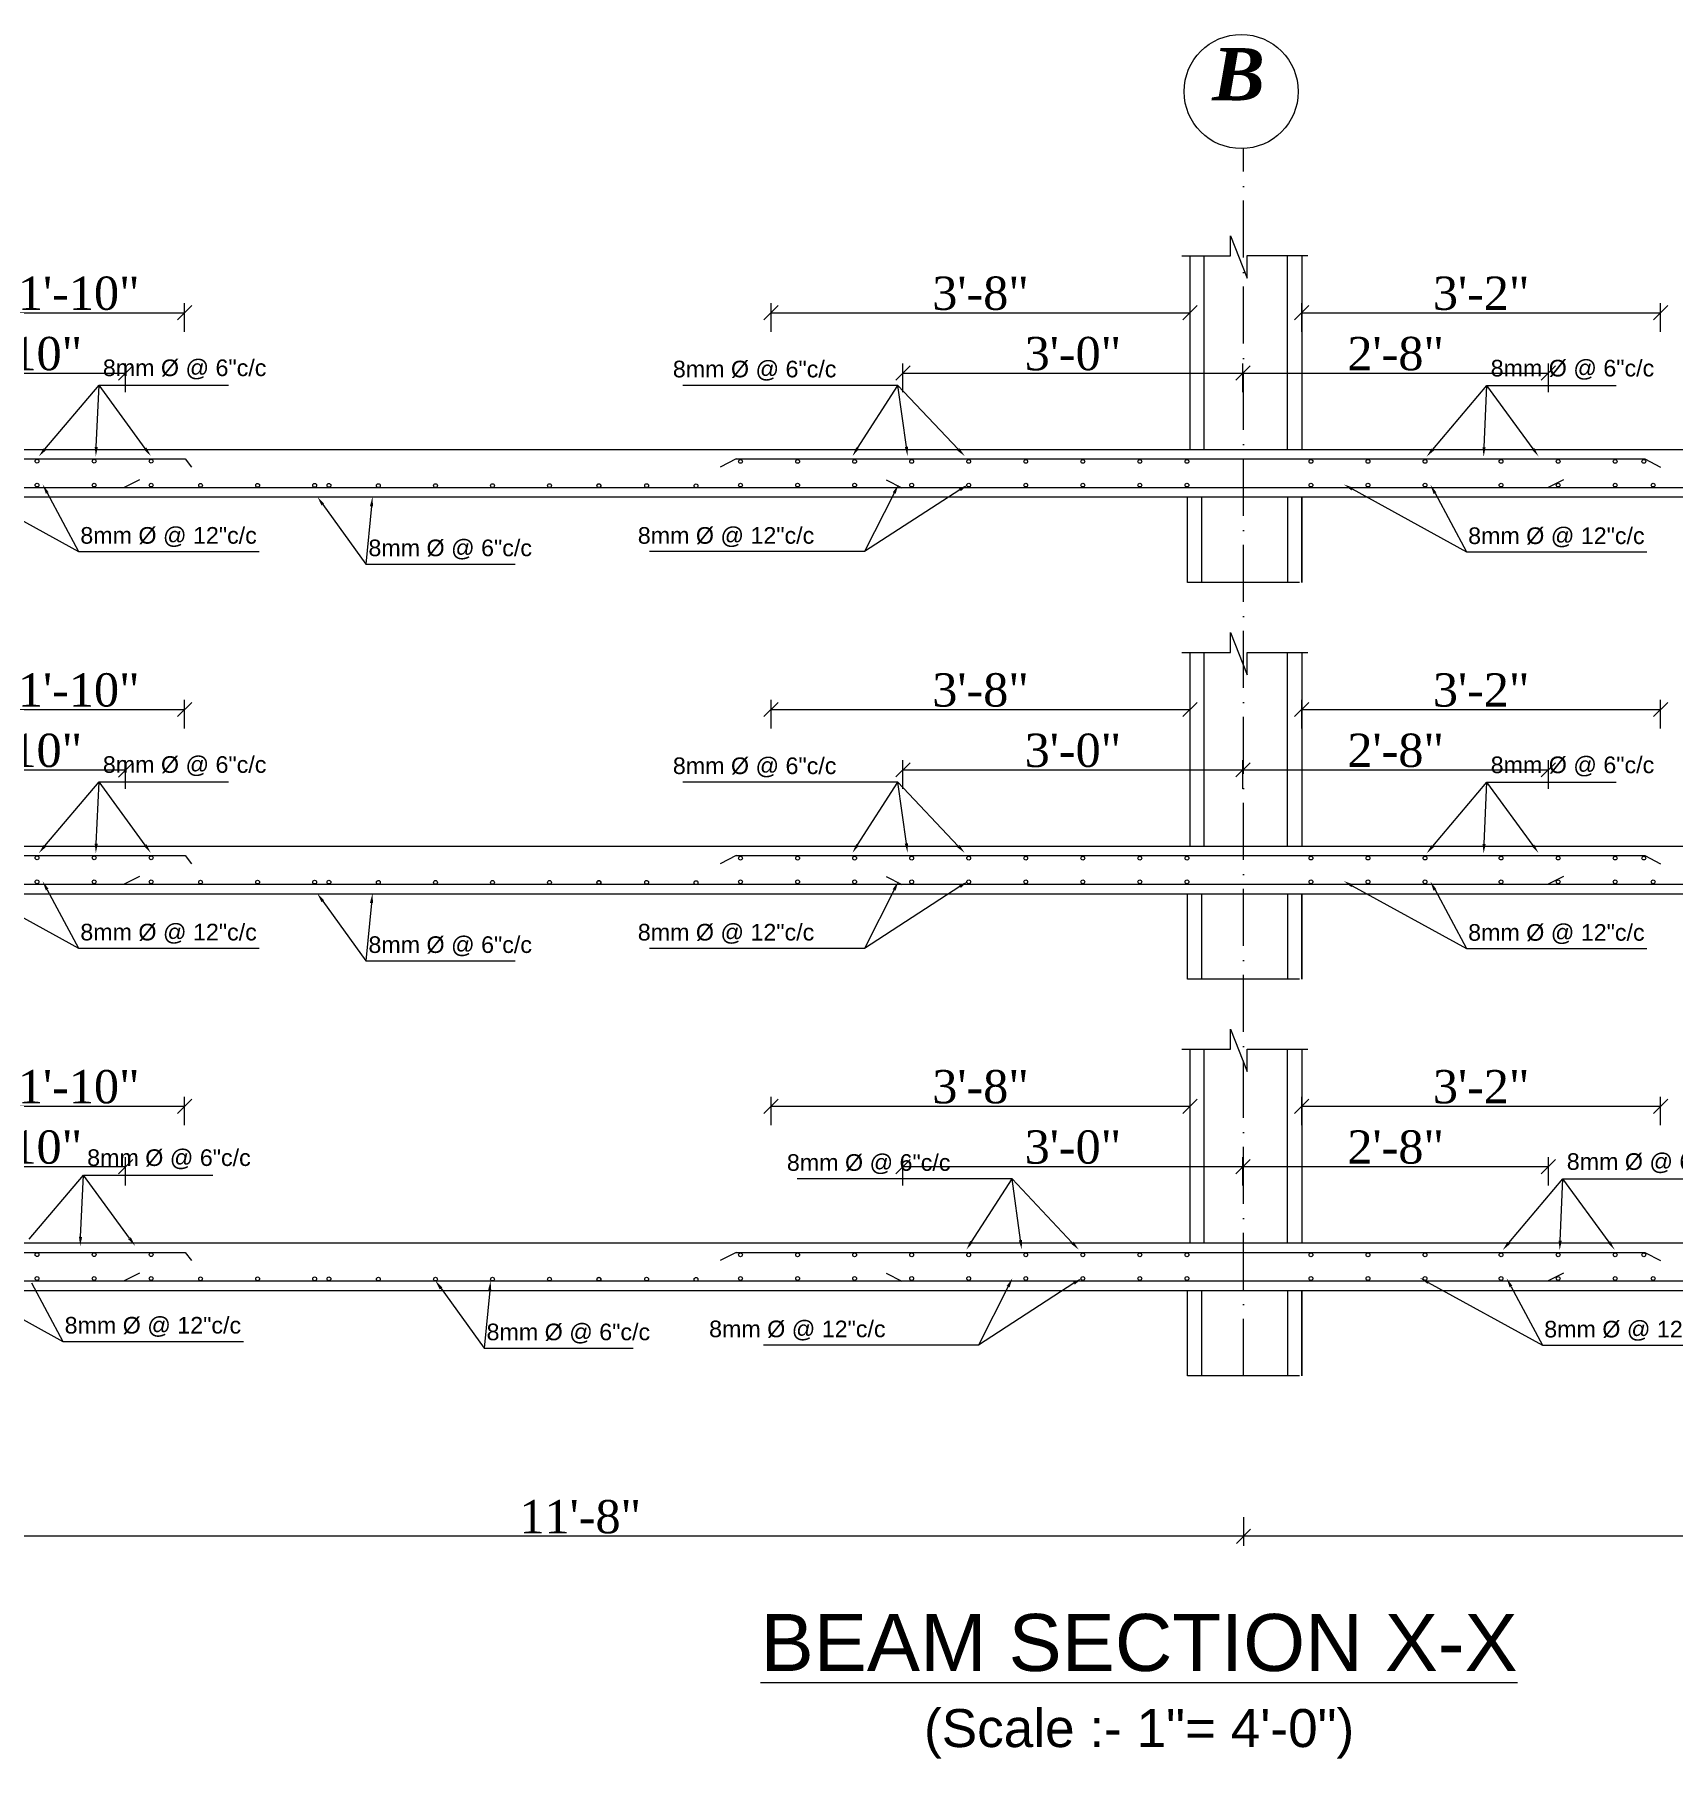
# Model space of a CAD drawing. Header units: inches. Extents: x -4737 to 13205, y 2479 to 13285.
# Drawn here: x 7877.4 to 8222, y 10148 to 10510.7 of the extents above; entities that cross this region are included whole.
import ezdxf

# ---------------------------------------------------------------- set-up
doc = ezdxf.new("R2010")
doc.units = ezdxf.units.IN
doc.header["$MEASUREMENT"] = 0
doc.linetypes.add('ACAD_ISO10W100', pattern=[18, 12, -3, 0, -3])
for name, color, linetype, lineweight in [('A-Gridtag', 2, 'Continuous', 13), ('CL', 30, 'ACAD_ISO10W100', 13), ('dim', 172, 'Continuous', 9), ('dimen', 72, 'Continuous', 9), ('hatch', 252, 'Continuous', 0), ('REINFORECMENT', 240, 'Continuous', 18), ('SLAB LINE', 47, 'Continuous', 18), ('Text', 7, 'Continuous', 13), ('TEXT REAL', 93, 'Continuous', 18), ('TEXTT', 7, 'Continuous', 25)]:
    doc.layers.add(name, color=color, linetype=linetype, lineweight=lineweight)
doc.styles.add('kriss', font='arial.ttf', dxfattribs={"height": 7})
doc.styles.add('samar', font='times.ttf')
doc.styles.get("Standard").update_dxf_attribs({"font": 'arial.ttf'})
doc.dimstyles.new('Attic 1-48in96', dxfattribs={"dimtxt": 7, "dimasz": 3, "dimexe": 2, "dimexo": 1, "dimgap": 0.5, "dimtad": 1, "dimdec": 0, "dimlfac": 0.5, "dimzin": 3, "dimdsep": 46, "dimlunit": 4, "dimtxsty": 'samar', "dimblk": 'OBLIQUE', "dimcen": 0.09, "dimclrd": 1, "dimclre": 1, "dimadec": 0, "dimazin": 0, "dimtfac": 1, "dimtdec": 0, "dimtix": 1, "dimtmove": 1, "dimatfit": 2, "dimldrblk": 'Arrow 1', "dimfxl": 4, "dimfxlon": 1, "dimtolj": 1, "dimtzin": 0, "dimlwd": 13, "dimlwe": 13, "dimarcsym": 0})

# ---------------------------------------------------------------- blocks, each defined once
blk = doc.blocks.new('_OBLIQUE')
at = {"color": 0, "linetype": 'ByBlock'}
blk.add_line((-0.5, -0.5), (0.5, 0.5), dxfattribs=at)
blk = doc.blocks.new('*D544')
at = {"layer": 'Defpoints', "color": 0, "transparency": 16777216}
for p in [(8120.54, 10285.22), (8120.54, 10256.47), (8032.4, 10254.47)]:
    blk.add_point(p, dxfattribs=at)
at = {"layer": 'dimen', "color": 1, "lineweight": 13, "transparency": 16777216}
for p, q in [((8032.4, 10281.22), (8032.4, 10287.22)), ((8032.4, 10285.22), (8120.54, 10285.22)), ((8120.54, 10281.22), (8120.54, 10287.22))]:
    blk.add_line(p, q, dxfattribs=at)
at = {"layer": 'dimen', "color": 1, "lineweight": 13, "transparency": 16777216, "xscale": 3, "yscale": 3, "zscale": 3, "rotation": 180}
blk.add_blockref('_OBLIQUE', (8032.4, 10285.22), dxfattribs=at)
at = {"layer": 'dimen', "color": 1, "lineweight": 13, "transparency": 16777216, "xscale": 3, "yscale": 3, "zscale": 3}
blk.add_blockref('_OBLIQUE', (8120.54, 10285.22), dxfattribs=at)
at = {"layer": 'dimen', "color": 0, "transparency": 16777216, "insert": (8076.47, 10289.28), "char_height": 7, "attachment_point": 5, "style": 'samar'}
blk.add_mtext('\\A1;3\'-8"', dxfattribs=at)
blk = doc.blocks.new('Arrow 1')
at = {"layer": 'TEXTT'}
blk.add_hatch(color=256, dxfattribs=at).paths.add_polyline_path([(-1.01, 0.42), (-1.01, -0.42), (-0.01, 0)])
blk = doc.blocks.new('*D293')
at = {"layer": 'Defpoints', "color": 0, "transparency": 16777216}
for p in [(8131.67, 10272.53), (8131.67, 10256.47), (8060.15, 10248.4)]:
    blk.add_point(p, dxfattribs=at)
at = {"layer": 'dimen', "color": 1, "lineweight": 13, "transparency": 16777216}
for p, q in [((8060.15, 10268.53), (8060.15, 10274.53)), ((8131.67, 10268.53), (8131.67, 10274.53)), ((8060.15, 10272.53), (8131.67, 10272.53))]:
    blk.add_line(p, q, dxfattribs=at)
at = {"layer": 'dimen', "color": 1, "lineweight": 13, "transparency": 16777216, "xscale": 3, "yscale": 3, "zscale": 3, "rotation": 180}
blk.add_blockref('_OBLIQUE', (8060.15, 10272.53), dxfattribs=at)
at = {"layer": 'dimen', "color": 1, "lineweight": 13, "transparency": 16777216, "xscale": 3, "yscale": 3, "zscale": 3}
blk.add_blockref('_OBLIQUE', (8131.67, 10272.53), dxfattribs=at)
at = {"layer": 'dimen', "color": 0, "transparency": 16777216, "insert": (8095.91, 10276.59), "char_height": 7, "attachment_point": 5, "style": 'samar'}
blk.add_mtext('\\A1;3\'-0"', dxfattribs=at)
blk = doc.blocks.new('*D294')
at = {"layer": 'Defpoints', "color": 0, "transparency": 16777216}
for p in [(7909.02, 10285.22), (7864.49, 10254.47), (7909.02, 10254.47)]:
    blk.add_point(p, dxfattribs=at)
at = {"layer": 'dimen', "color": 1, "lineweight": 13, "transparency": 16777216}
for p, q in [((7864.49, 10281.22), (7864.49, 10287.22)), ((7864.49, 10285.22), (7909.02, 10285.22)), ((7909.02, 10281.22), (7909.02, 10287.22))]:
    blk.add_line(p, q, dxfattribs=at)
at = {"layer": 'dimen', "color": 1, "lineweight": 13, "transparency": 16777216, "xscale": 3, "yscale": 3, "zscale": 3, "rotation": 180}
blk.add_blockref('_OBLIQUE', (7864.49, 10285.22), dxfattribs=at)
at = {"layer": 'dimen', "color": 1, "lineweight": 13, "transparency": 16777216, "xscale": 3, "yscale": 3, "zscale": 3}
blk.add_blockref('_OBLIQUE', (7909.02, 10285.22), dxfattribs=at)
at = {"layer": 'dimen', "color": 0, "transparency": 16777216, "insert": (7886.75, 10289.28), "char_height": 7, "attachment_point": 5, "style": 'samar'}
blk.add_mtext('\\A1;1\'-10"', dxfattribs=at)
blk = doc.blocks.new('*D295')
at = {"layer": 'Defpoints', "color": 0, "transparency": 16777216}
for p in [(7896.6, 10272.52), (7852.74, 10248.4), (7896.6, 10248.4)]:
    blk.add_point(p, dxfattribs=at)
at = {"layer": 'dimen', "color": 1, "lineweight": 13, "transparency": 16777216}
for p, q in [((7852.74, 10268.52), (7852.74, 10274.52)), ((7896.6, 10268.52), (7896.6, 10274.52)), ((7852.74, 10272.52), (7896.6, 10272.52))]:
    blk.add_line(p, q, dxfattribs=at)
at = {"layer": 'dimen', "color": 1, "lineweight": 13, "transparency": 16777216, "xscale": 3, "yscale": 3, "zscale": 3, "rotation": 180}
blk.add_blockref('_OBLIQUE', (7852.74, 10272.52), dxfattribs=at)
at = {"layer": 'dimen', "color": 1, "lineweight": 13, "transparency": 16777216, "xscale": 3, "yscale": 3, "zscale": 3}
blk.add_blockref('_OBLIQUE', (7896.6, 10272.52), dxfattribs=at)
at = {"layer": 'dimen', "color": 0, "transparency": 16777216, "insert": (7874.67, 10276.58), "char_height": 7, "attachment_point": 5, "style": 'samar'}
blk.add_mtext('\\A1;1\'-10"', dxfattribs=at)
blk = doc.blocks.new('*D296')
at = {"layer": 'Defpoints', "color": 0, "transparency": 16777216}
for p in [(8219.54, 10285.22), (8144.04, 10256.47), (8219.54, 10252.77)]:
    blk.add_point(p, dxfattribs=at)
at = {"layer": 'dimen', "color": 1, "lineweight": 13, "transparency": 16777216}
for p, q in [((8144.04, 10281.22), (8144.04, 10287.22)), ((8144.04, 10285.22), (8219.54, 10285.22)), ((8219.54, 10281.22), (8219.54, 10287.22))]:
    blk.add_line(p, q, dxfattribs=at)
at = {"layer": 'dimen', "color": 1, "lineweight": 13, "transparency": 16777216, "xscale": 3, "yscale": 3, "zscale": 3, "rotation": 180}
blk.add_blockref('_OBLIQUE', (8144.04, 10285.22), dxfattribs=at)
at = {"layer": 'dimen', "color": 1, "lineweight": 13, "transparency": 16777216, "xscale": 3, "yscale": 3, "zscale": 3}
blk.add_blockref('_OBLIQUE', (8219.54, 10285.22), dxfattribs=at)
at = {"layer": 'dimen', "color": 0, "transparency": 16777216, "insert": (8181.79, 10289.28), "char_height": 7, "attachment_point": 5, "style": 'samar'}
blk.add_mtext('\\A1;3\'-2"', dxfattribs=at)
blk = doc.blocks.new('*D297')
at = {"layer": 'Defpoints', "color": 0, "transparency": 16777216}
for p in [(8195.94, 10272.53), (8131.67, 10256.47), (8195.94, 10248.4)]:
    blk.add_point(p, dxfattribs=at)
at = {"layer": 'dimen', "color": 1, "lineweight": 13, "transparency": 16777216}
for p, q in [((8131.67, 10268.53), (8131.67, 10274.53)), ((8195.94, 10268.53), (8195.94, 10274.53)), ((8131.67, 10272.53), (8195.94, 10272.53))]:
    blk.add_line(p, q, dxfattribs=at)
at = {"layer": 'dimen', "color": 1, "lineweight": 13, "transparency": 16777216, "xscale": 3, "yscale": 3, "zscale": 3, "rotation": 180}
blk.add_blockref('_OBLIQUE', (8131.67, 10272.53), dxfattribs=at)
at = {"layer": 'dimen', "color": 1, "lineweight": 13, "transparency": 16777216, "xscale": 3, "yscale": 3, "zscale": 3}
blk.add_blockref('_OBLIQUE', (8195.94, 10272.53), dxfattribs=at)
at = {"layer": 'dimen', "color": 0, "transparency": 16777216, "insert": (8163.81, 10276.59), "char_height": 7, "attachment_point": 5, "style": 'samar'}
blk.add_mtext('\\A1;2\'-8"', dxfattribs=at)
blk = doc.blocks.new('*D541')
at = {"layer": 'Defpoints', "color": 0, "transparency": 16777216}
for p in [(8120.54, 10368.7), (8120.54, 10339.94), (8032.4, 10337.94)]:
    blk.add_point(p, dxfattribs=at)
at = {"layer": 'dimen', "color": 1, "lineweight": 13, "transparency": 16777216}
for p, q in [((8032.4, 10364.7), (8032.4, 10370.7)), ((8032.4, 10368.7), (8120.54, 10368.7)), ((8120.54, 10364.7), (8120.54, 10370.7))]:
    blk.add_line(p, q, dxfattribs=at)
at = {"layer": 'dimen', "color": 1, "lineweight": 13, "transparency": 16777216, "xscale": 3, "yscale": 3, "zscale": 3, "rotation": 180}
blk.add_blockref('_OBLIQUE', (8032.4, 10368.7), dxfattribs=at)
at = {"layer": 'dimen', "color": 1, "lineweight": 13, "transparency": 16777216, "xscale": 3, "yscale": 3, "zscale": 3}
blk.add_blockref('_OBLIQUE', (8120.54, 10368.7), dxfattribs=at)
at = {"layer": 'dimen', "color": 0, "transparency": 16777216, "insert": (8076.47, 10372.76), "char_height": 7, "attachment_point": 5, "style": 'samar'}
blk.add_mtext('\\A1;3\'-8"', dxfattribs=at)
blk = doc.blocks.new('*D311')
at = {"layer": 'Defpoints', "color": 0, "transparency": 16777216}
for p in [(8131.67, 10356), (8131.67, 10339.94), (8060.15, 10331.88)]:
    blk.add_point(p, dxfattribs=at)
at = {"layer": 'dimen', "color": 1, "lineweight": 13, "transparency": 16777216}
for p, q in [((8060.15, 10352), (8060.15, 10358)), ((8131.67, 10352), (8131.67, 10358)), ((8060.15, 10356), (8131.67, 10356))]:
    blk.add_line(p, q, dxfattribs=at)
at = {"layer": 'dimen', "color": 1, "lineweight": 13, "transparency": 16777216, "xscale": 3, "yscale": 3, "zscale": 3, "rotation": 180}
blk.add_blockref('_OBLIQUE', (8060.15, 10356), dxfattribs=at)
at = {"layer": 'dimen', "color": 1, "lineweight": 13, "transparency": 16777216, "xscale": 3, "yscale": 3, "zscale": 3}
blk.add_blockref('_OBLIQUE', (8131.67, 10356), dxfattribs=at)
at = {"layer": 'dimen', "color": 0, "transparency": 16777216, "insert": (8095.91, 10360.06), "char_height": 7, "attachment_point": 5, "style": 'samar'}
blk.add_mtext('\\A1;3\'-0"', dxfattribs=at)
blk = doc.blocks.new('*D312')
at = {"layer": 'Defpoints', "color": 0, "transparency": 16777216}
for p in [(7909.02, 10368.7), (7864.49, 10337.94), (7909.02, 10337.94)]:
    blk.add_point(p, dxfattribs=at)
at = {"layer": 'dimen', "color": 1, "lineweight": 13, "transparency": 16777216}
for p, q in [((7864.49, 10364.7), (7864.49, 10370.7)), ((7864.49, 10368.7), (7909.02, 10368.7)), ((7909.02, 10364.7), (7909.02, 10370.7))]:
    blk.add_line(p, q, dxfattribs=at)
at = {"layer": 'dimen', "color": 1, "lineweight": 13, "transparency": 16777216, "xscale": 3, "yscale": 3, "zscale": 3, "rotation": 180}
blk.add_blockref('_OBLIQUE', (7864.49, 10368.7), dxfattribs=at)
at = {"layer": 'dimen', "color": 1, "lineweight": 13, "transparency": 16777216, "xscale": 3, "yscale": 3, "zscale": 3}
blk.add_blockref('_OBLIQUE', (7909.02, 10368.7), dxfattribs=at)
at = {"layer": 'dimen', "color": 0, "transparency": 16777216, "insert": (7886.75, 10372.76), "char_height": 7, "attachment_point": 5, "style": 'samar'}
blk.add_mtext('\\A1;1\'-10"', dxfattribs=at)
blk = doc.blocks.new('*D313')
at = {"layer": 'Defpoints', "color": 0, "transparency": 16777216}
for p in [(7896.6, 10355.99), (7852.74, 10331.87), (7896.6, 10331.88)]:
    blk.add_point(p, dxfattribs=at)
at = {"layer": 'dimen', "color": 1, "lineweight": 13, "transparency": 16777216}
for p, q in [((7852.74, 10351.99), (7852.74, 10357.99)), ((7896.6, 10351.99), (7896.6, 10357.99)), ((7852.74, 10355.99), (7896.6, 10355.99))]:
    blk.add_line(p, q, dxfattribs=at)
at = {"layer": 'dimen', "color": 1, "lineweight": 13, "transparency": 16777216, "xscale": 3, "yscale": 3, "zscale": 3, "rotation": 180}
blk.add_blockref('_OBLIQUE', (7852.74, 10355.99), dxfattribs=at)
at = {"layer": 'dimen', "color": 1, "lineweight": 13, "transparency": 16777216, "xscale": 3, "yscale": 3, "zscale": 3}
blk.add_blockref('_OBLIQUE', (7896.6, 10355.99), dxfattribs=at)
at = {"layer": 'dimen', "color": 0, "transparency": 16777216, "insert": (7874.67, 10360.05), "char_height": 7, "attachment_point": 5, "style": 'samar'}
blk.add_mtext('\\A1;1\'-10"', dxfattribs=at)
blk = doc.blocks.new('*D314')
at = {"layer": 'Defpoints', "color": 0, "transparency": 16777216}
for p in [(8219.54, 10368.7), (8144.04, 10339.94), (8219.54, 10336.24)]:
    blk.add_point(p, dxfattribs=at)
at = {"layer": 'dimen', "color": 1, "lineweight": 13, "transparency": 16777216}
for p, q in [((8144.04, 10364.7), (8144.04, 10370.7)), ((8144.04, 10368.7), (8219.54, 10368.7)), ((8219.54, 10364.7), (8219.54, 10370.7))]:
    blk.add_line(p, q, dxfattribs=at)
at = {"layer": 'dimen', "color": 1, "lineweight": 13, "transparency": 16777216, "xscale": 3, "yscale": 3, "zscale": 3, "rotation": 180}
blk.add_blockref('_OBLIQUE', (8144.04, 10368.7), dxfattribs=at)
at = {"layer": 'dimen', "color": 1, "lineweight": 13, "transparency": 16777216, "xscale": 3, "yscale": 3, "zscale": 3}
blk.add_blockref('_OBLIQUE', (8219.54, 10368.7), dxfattribs=at)
at = {"layer": 'dimen', "color": 0, "transparency": 16777216, "insert": (8181.79, 10372.76), "char_height": 7, "attachment_point": 5, "style": 'samar'}
blk.add_mtext('\\A1;3\'-2"', dxfattribs=at)
blk = doc.blocks.new('*D315')
at = {"layer": 'Defpoints', "color": 0, "transparency": 16777216}
for p in [(8195.94, 10356), (8131.67, 10339.94), (8195.94, 10331.88)]:
    blk.add_point(p, dxfattribs=at)
at = {"layer": 'dimen', "color": 1, "lineweight": 13, "transparency": 16777216}
for p, q in [((8131.67, 10352), (8131.67, 10358)), ((8195.94, 10352), (8195.94, 10358)), ((8131.67, 10356), (8195.94, 10356))]:
    blk.add_line(p, q, dxfattribs=at)
at = {"layer": 'dimen', "color": 1, "lineweight": 13, "transparency": 16777216, "xscale": 3, "yscale": 3, "zscale": 3, "rotation": 180}
blk.add_blockref('_OBLIQUE', (8131.67, 10356), dxfattribs=at)
at = {"layer": 'dimen', "color": 1, "lineweight": 13, "transparency": 16777216, "xscale": 3, "yscale": 3, "zscale": 3}
blk.add_blockref('_OBLIQUE', (8195.94, 10356), dxfattribs=at)
at = {"layer": 'dimen', "color": 0, "transparency": 16777216, "insert": (8163.81, 10360.06), "char_height": 7, "attachment_point": 5, "style": 'samar'}
blk.add_mtext('\\A1;2\'-8"', dxfattribs=at)
blk = doc.blocks.new('*D542')
at = {"layer": 'Defpoints', "color": 0, "transparency": 16777216}
for p in [(8131.79, 10228.47), (8382.35, 10228.47), (8131.79, 10194.75)]:
    blk.add_point(p, dxfattribs=at)
at = {"layer": 'dimen', "color": 1, "lineweight": 13, "transparency": 16777216}
for p, q in [((8131.79, 10198.75), (8131.79, 10192.75)), ((8382.35, 10198.75), (8382.35, 10192.75)), ((8382.35, 10194.75), (8131.79, 10194.75))]:
    blk.add_line(p, q, dxfattribs=at)
at = {"layer": 'dimen', "color": 1, "lineweight": 13, "transparency": 16777216, "xscale": 3, "yscale": 3, "zscale": 3, "rotation": 180}
blk.add_blockref('_OBLIQUE', (8131.79, 10194.75), dxfattribs=at)
at = {"layer": 'dimen', "color": 1, "lineweight": 13, "transparency": 16777216, "xscale": 3, "yscale": 3, "zscale": 3}
blk.add_blockref('_OBLIQUE', (8382.35, 10194.75), dxfattribs=at)
at = {"layer": 'dimen', "color": 0, "transparency": 16777216, "insert": (8257.07, 10198.81), "char_height": 7, "attachment_point": 5, "style": 'samar'}
blk.add_mtext('\\A1;10\'-5"', dxfattribs=at)
blk = doc.blocks.new('*D543')
at = {"layer": 'Defpoints', "color": 0, "transparency": 16777216}
for p in [(7852.74, 10228.47), (8131.79, 10228.47), (7852.74, 10194.75)]:
    blk.add_point(p, dxfattribs=at)
at = {"layer": 'dimen', "color": 1, "lineweight": 13, "transparency": 16777216}
for p, q in [((7852.74, 10198.75), (7852.74, 10192.75)), ((8131.79, 10198.75), (8131.79, 10192.75)), ((8131.79, 10194.75), (7852.74, 10194.75))]:
    blk.add_line(p, q, dxfattribs=at)
at = {"layer": 'dimen', "color": 1, "lineweight": 13, "transparency": 16777216, "xscale": 3, "yscale": 3, "zscale": 3, "rotation": 180}
blk.add_blockref('_OBLIQUE', (7852.74, 10194.75), dxfattribs=at)
at = {"layer": 'dimen', "color": 1, "lineweight": 13, "transparency": 16777216, "xscale": 3, "yscale": 3, "zscale": 3}
blk.add_blockref('_OBLIQUE', (8131.79, 10194.75), dxfattribs=at)
at = {"layer": 'dimen', "color": 0, "transparency": 16777216, "insert": (7992.26, 10198.81), "char_height": 7, "attachment_point": 5, "style": 'samar'}
blk.add_mtext('\\A1;11\'-8"', dxfattribs=at)
blk = doc.blocks.new('*D550')
at = {"layer": 'Defpoints', "color": 0, "transparency": 16777216}
for p in [(8120.54, 10452.17), (8120.54, 10423.41), (8032.4, 10421.41)]:
    blk.add_point(p, dxfattribs=at)
at = {"layer": 'dimen', "color": 1, "lineweight": 13, "transparency": 16777216}
for p, q in [((8032.4, 10448.17), (8032.4, 10454.17)), ((8032.4, 10452.17), (8120.54, 10452.17)), ((8120.54, 10448.17), (8120.54, 10454.17))]:
    blk.add_line(p, q, dxfattribs=at)
at = {"layer": 'dimen', "color": 1, "lineweight": 13, "transparency": 16777216, "xscale": 3, "yscale": 3, "zscale": 3, "rotation": 180}
blk.add_blockref('_OBLIQUE', (8032.4, 10452.17), dxfattribs=at)
at = {"layer": 'dimen', "color": 1, "lineweight": 13, "transparency": 16777216, "xscale": 3, "yscale": 3, "zscale": 3}
blk.add_blockref('_OBLIQUE', (8120.54, 10452.17), dxfattribs=at)
at = {"layer": 'dimen', "color": 0, "transparency": 16777216, "insert": (8076.47, 10456.23), "char_height": 7, "attachment_point": 5, "style": 'samar'}
blk.add_mtext('\\A1;3\'-8"', dxfattribs=at)
blk = doc.blocks.new('*D321')
at = {"layer": 'Defpoints', "color": 0, "transparency": 16777216}
for p in [(8131.67, 10439.47), (8131.67, 10423.41), (8060.15, 10415.35)]:
    blk.add_point(p, dxfattribs=at)
at = {"layer": 'dimen', "color": 1, "lineweight": 13, "transparency": 16777216}
for p, q in [((8060.15, 10435.47), (8060.15, 10441.47)), ((8131.67, 10435.47), (8131.67, 10441.47)), ((8060.15, 10439.47), (8131.67, 10439.47))]:
    blk.add_line(p, q, dxfattribs=at)
at = {"layer": 'dimen', "color": 1, "lineweight": 13, "transparency": 16777216, "xscale": 3, "yscale": 3, "zscale": 3, "rotation": 180}
blk.add_blockref('_OBLIQUE', (8060.15, 10439.47), dxfattribs=at)
at = {"layer": 'dimen', "color": 1, "lineweight": 13, "transparency": 16777216, "xscale": 3, "yscale": 3, "zscale": 3}
blk.add_blockref('_OBLIQUE', (8131.67, 10439.47), dxfattribs=at)
at = {"layer": 'dimen', "color": 0, "transparency": 16777216, "insert": (8095.91, 10443.53), "char_height": 7, "attachment_point": 5, "style": 'samar'}
blk.add_mtext('\\A1;3\'-0"', dxfattribs=at)
blk = doc.blocks.new('*D322')
at = {"layer": 'Defpoints', "color": 0, "transparency": 16777216}
for p in [(7909.02, 10452.17), (7864.49, 10421.41), (7909.02, 10421.41)]:
    blk.add_point(p, dxfattribs=at)
at = {"layer": 'dimen', "color": 1, "lineweight": 13, "transparency": 16777216}
for p, q in [((7864.49, 10448.17), (7864.49, 10454.17)), ((7864.49, 10452.17), (7909.02, 10452.17)), ((7909.02, 10448.17), (7909.02, 10454.17))]:
    blk.add_line(p, q, dxfattribs=at)
at = {"layer": 'dimen', "color": 1, "lineweight": 13, "transparency": 16777216, "xscale": 3, "yscale": 3, "zscale": 3, "rotation": 180}
blk.add_blockref('_OBLIQUE', (7864.49, 10452.17), dxfattribs=at)
at = {"layer": 'dimen', "color": 1, "lineweight": 13, "transparency": 16777216, "xscale": 3, "yscale": 3, "zscale": 3}
blk.add_blockref('_OBLIQUE', (7909.02, 10452.17), dxfattribs=at)
at = {"layer": 'dimen', "color": 0, "transparency": 16777216, "insert": (7886.75, 10456.23), "char_height": 7, "attachment_point": 5, "style": 'samar'}
blk.add_mtext('\\A1;1\'-10"', dxfattribs=at)
blk = doc.blocks.new('*D323')
at = {"layer": 'Defpoints', "color": 0, "transparency": 16777216}
for p in [(7896.6, 10439.47), (7852.74, 10415.34), (7896.6, 10415.35)]:
    blk.add_point(p, dxfattribs=at)
at = {"layer": 'dimen', "color": 1, "lineweight": 13, "transparency": 16777216}
for p, q in [((7852.74, 10435.47), (7852.74, 10441.47)), ((7896.6, 10435.47), (7896.6, 10441.47)), ((7852.74, 10439.47), (7896.6, 10439.47))]:
    blk.add_line(p, q, dxfattribs=at)
at = {"layer": 'dimen', "color": 1, "lineweight": 13, "transparency": 16777216, "xscale": 3, "yscale": 3, "zscale": 3, "rotation": 180}
blk.add_blockref('_OBLIQUE', (7852.74, 10439.47), dxfattribs=at)
at = {"layer": 'dimen', "color": 1, "lineweight": 13, "transparency": 16777216, "xscale": 3, "yscale": 3, "zscale": 3}
blk.add_blockref('_OBLIQUE', (7896.6, 10439.47), dxfattribs=at)
at = {"layer": 'dimen', "color": 0, "transparency": 16777216, "insert": (7874.67, 10443.53), "char_height": 7, "attachment_point": 5, "style": 'samar'}
blk.add_mtext('\\A1;1\'-10"', dxfattribs=at)
blk = doc.blocks.new('*D324')
at = {"layer": 'Defpoints', "color": 0, "transparency": 16777216}
for p in [(8219.54, 10452.17), (8144.04, 10423.41), (8219.54, 10419.71)]:
    blk.add_point(p, dxfattribs=at)
at = {"layer": 'dimen', "color": 1, "lineweight": 13, "transparency": 16777216}
for p, q in [((8144.04, 10448.17), (8144.04, 10454.17)), ((8144.04, 10452.17), (8219.54, 10452.17)), ((8219.54, 10448.17), (8219.54, 10454.17))]:
    blk.add_line(p, q, dxfattribs=at)
at = {"layer": 'dimen', "color": 1, "lineweight": 13, "transparency": 16777216, "xscale": 3, "yscale": 3, "zscale": 3, "rotation": 180}
blk.add_blockref('_OBLIQUE', (8144.04, 10452.17), dxfattribs=at)
at = {"layer": 'dimen', "color": 1, "lineweight": 13, "transparency": 16777216, "xscale": 3, "yscale": 3, "zscale": 3}
blk.add_blockref('_OBLIQUE', (8219.54, 10452.17), dxfattribs=at)
at = {"layer": 'dimen', "color": 0, "transparency": 16777216, "insert": (8181.79, 10456.23), "char_height": 7, "attachment_point": 5, "style": 'samar'}
blk.add_mtext('\\A1;3\'-2"', dxfattribs=at)
blk = doc.blocks.new('*D318')
at = {"layer": 'Defpoints', "color": 0, "transparency": 16777216}
for p in [(8195.94, 10439.47), (8131.67, 10423.41), (8195.94, 10415.35)]:
    blk.add_point(p, dxfattribs=at)
at = {"layer": 'dimen', "color": 1, "lineweight": 13, "transparency": 16777216}
for p, q in [((8131.67, 10435.47), (8131.67, 10441.47)), ((8195.94, 10435.47), (8195.94, 10441.47)), ((8131.67, 10439.47), (8195.94, 10439.47))]:
    blk.add_line(p, q, dxfattribs=at)
at = {"layer": 'dimen', "color": 1, "lineweight": 13, "transparency": 16777216, "xscale": 3, "yscale": 3, "zscale": 3, "rotation": 180}
blk.add_blockref('_OBLIQUE', (8131.67, 10439.47), dxfattribs=at)
at = {"layer": 'dimen', "color": 1, "lineweight": 13, "transparency": 16777216, "xscale": 3, "yscale": 3, "zscale": 3}
blk.add_blockref('_OBLIQUE', (8195.94, 10439.47), dxfattribs=at)
at = {"layer": 'dimen', "color": 0, "transparency": 16777216, "insert": (8163.81, 10443.53), "char_height": 7, "attachment_point": 5, "style": 'samar'}
blk.add_mtext('\\A1;2\'-8"', dxfattribs=at)

msp = doc.modelspace()

# ---------------------------------------------------------------- linework, layer by layer
at = {"layer": 'A-Gridtag', "color": 1}
msp.add_circle((8131.3, 10498.72), 12, dxfattribs=at)
at = {"layer": 'CL'}
msp.add_line((8131.79, 10228.47), (8131.79, 10486.73), dxfattribs=at)
at = {"layer": 'dim', "ltscale": 5}
for points in [[(8118.81, 10464.17), (8129.03, 10464.17), (8129.03, 10468.36), (8132.59, 10459.46), (8132.59, 10464.19), (8145.3, 10464.19)], [(8118.81, 10380.7), (8129.03, 10380.7), (8129.03, 10384.89), (8132.59, 10375.98), (8132.59, 10380.72), (8145.3, 10380.72)], [(8118.81, 10297.23), (8129.03, 10297.23), (8129.03, 10301.42), (8132.59, 10292.51), (8132.59, 10297.25), (8145.3, 10297.25)]]:
    msp.add_lwpolyline(points, dxfattribs=at)
at = {"layer": 'hatch', "ltscale": 0.5}
for points, elevation in [([(7879.63, 10423.46), (7891.02, 10436.91), (7918.26, 10436.91)], -414.31), ([(7890.43, 10423.93), (7891.02, 10436.91)], -414.31), ([(7900.73, 10423.62), (7891.02, 10436.91)], -414.31), ([(8171.6, 10423.4), (8182.99, 10436.85), (8210.22, 10436.85)], -414.31), ([(8182.4, 10423.87), (8182.99, 10436.85)], -414.31), ([(8192.7, 10423.56), (8182.99, 10436.85)], -414.31), ([(7862.69, 10415.15), (7886.7, 10401.93), (7924.69, 10401.93)], -414.31), ([(8072.14, 10414.92), (8052.08, 10401.91), (8006.84, 10401.91)], -38.85), ([(8154.66, 10415.09), (8178.67, 10401.86), (8216.66, 10401.86)], -414.31), ([(7880.11, 10414.26), (7886.7, 10401.93)], -414.31), ([(8058.29, 10414.22), (8052.08, 10401.91)], -38.85), ([(8172.08, 10414.19), (8178.67, 10401.86)], -414.31), ([(7879.63, 10339.99), (7891.02, 10353.44), (7918.26, 10353.44)], -414.31), ([(7890.43, 10340.46), (7891.02, 10353.44)], -414.31), ([(7900.73, 10340.15), (7891.02, 10353.44)], -414.31), ([(8171.6, 10339.92), (8182.99, 10353.37), (8210.22, 10353.37)], -414.31), ([(8182.4, 10340.4), (8182.99, 10353.37)], -414.31), ([(8192.7, 10340.08), (8182.99, 10353.37)], -414.31), ([(7862.69, 10331.68), (7886.7, 10318.46), (7924.69, 10318.46)], -414.31), ([(8072.14, 10331.44), (8052.08, 10318.44), (8006.84, 10318.44)], -38.85), ([(8154.66, 10331.61), (8178.67, 10318.39), (8216.66, 10318.39)], -414.31), ([(7880.11, 10330.78), (7886.7, 10318.46)], -414.31), ([(8058.29, 10330.75), (8052.08, 10318.44)], -38.85), ([(8172.08, 10330.72), (8178.67, 10318.39)], -414.31), ([(7876.33, 10257.27), (7887.72, 10270.72), (7914.96, 10270.72)], -414.31), ([(7887.13, 10257.74), (7887.72, 10270.72)], -414.31), ([(7897.43, 10257.43), (7887.72, 10270.72)], -414.31), ([(8187.6, 10256.46), (8198.99, 10269.91), (8226.23, 10269.91)], -414.31), ([(8198.4, 10256.93), (8198.99, 10269.91)], -414.31), ([(8208.7, 10256.62), (8198.99, 10269.91)], -414.31), ([(7859.39, 10248.96), (7883.4, 10235.74), (7921.39, 10235.74)], -414.31), ([(7876.81, 10248.06), (7883.4, 10235.74)], -414.31), ([(8096.13, 10247.97), (8076.07, 10234.96), (8030.84, 10234.96)], -38.85), ([(8170.67, 10248.15), (8194.68, 10234.92), (8232.67, 10234.92)], -414.31), ([(8082.29, 10247.27), (8076.07, 10234.96)], -38.85), ([(8188.08, 10247.25), (8194.68, 10234.92)], -414.31)]:
    msp.add_lwpolyline(points, dxfattribs=dict(at, elevation=elevation))
for points in [[(8071.78, 10423.44), (8059.1, 10436.86), (8013.86, 10436.86)], [(8050.59, 10423.68), (8059.1, 10436.86)], [(8060.86, 10423.98), (8059.1, 10436.86)], [(7938.11, 10411.83), (7947.18, 10399.29), (7978.53, 10399.29)], [(7948.34, 10411.45), (7947.18, 10399.29)], [(8071.78, 10339.97), (8059.1, 10353.39), (8013.86, 10353.39)], [(8050.59, 10340.2), (8059.1, 10353.39)], [(8060.86, 10340.5), (8059.1, 10353.39)], [(7938.11, 10328.36), (7947.18, 10315.82), (7978.53, 10315.82)], [(7948.34, 10327.98), (7947.18, 10315.82)], [(8095.77, 10256.49), (8083.09, 10269.91), (8037.86, 10269.91)], [(8074.58, 10256.72), (8083.09, 10269.91)], [(8084.86, 10257.03), (8083.09, 10269.91)], [(7962.97, 10246.87), (7972.04, 10234.32), (8003.39, 10234.32)], [(7973.2, 10246.48), (7972.04, 10234.32)]]:
    msp.add_lwpolyline(points, dxfattribs=at)
for points in [[(7879.38, 10423.68, -414.31), (7878.34, 10421.94, -414.31), (7879.88, 10423.25, -414.31)], [(7890.1, 10423.95, -414.31), (7890.34, 10421.94, -414.31), (7890.76, 10423.92, -414.31)], [(7900.46, 10423.43, -414.31), (7901.91, 10422.01, -414.31), (7901, 10423.82, -414.31)], [(8050.31, 10423.86), (8049.51, 10421.99), (8050.87, 10423.49)], [(8060.53, 10423.93), (8061.13, 10421.99), (8061.19, 10424.02)], [(8071.53, 10423.22), (8073.15, 10421.99), (8072.02, 10423.67)], [(8171.34, 10423.61, -414.31), (8170.31, 10421.87, -414.31), (8171.85, 10423.18, -414.31)], [(8182.06, 10423.88, -414.31), (8182.31, 10421.87, -414.31), (8182.73, 10423.85, -414.31)], [(8192.43, 10423.36, -414.31), (8193.88, 10421.94, -414.31), (8192.97, 10423.75, -414.31)], [(7880.4, 10414.41, -414.31), (7879.17, 10416.02, -414.31), (7879.82, 10414.1, -414.31)], [(8058.59, 10414.07, -38.85), (8059.19, 10416, -38.85), (8057.99, 10414.37, -38.85)], [(8072.32, 10414.64, -38.85), (8073.81, 10416, -38.85), (8071.96, 10415.2, -38.85)], [(8154.82, 10415.38, -414.31), (8152.91, 10416.05, -414.31), (8154.5, 10414.79, -414.31)], [(8172.37, 10414.35, -414.31), (8171.13, 10415.95, -414.31), (8171.78, 10414.03, -414.31)], [(7938.38, 10412.03), (7936.94, 10413.45), (7937.84, 10411.64)], [(7948.67, 10411.42), (7948.53, 10413.44), (7948.01, 10411.48)], [(7879.38, 10340.21, -414.31), (7878.34, 10338.46, -414.31), (7879.88, 10339.78, -414.31)], [(7890.1, 10340.48, -414.31), (7890.34, 10338.46, -414.31), (7890.76, 10340.45, -414.31)], [(7900.46, 10339.95, -414.31), (7901.91, 10338.54, -414.31), (7901, 10340.35, -414.31)], [(8050.31, 10340.38), (8049.51, 10338.52), (8050.87, 10340.02)], [(8060.53, 10340.46), (8061.13, 10338.52), (8061.19, 10340.55)], [(8071.53, 10339.74), (8073.15, 10338.52), (8072.02, 10340.2)], [(8171.34, 10340.14, -414.31), (8170.31, 10338.4, -414.31), (8171.85, 10339.71, -414.31)], [(8182.06, 10340.41, -414.31), (8182.31, 10338.4, -414.31), (8182.73, 10340.38, -414.31)], [(8192.43, 10339.89, -414.31), (8193.88, 10338.47, -414.31), (8192.97, 10340.28, -414.31)], [(7880.4, 10330.94, -414.31), (7879.17, 10332.55, -414.31), (7879.82, 10330.63, -414.31)], [(8058.59, 10330.6, -38.85), (8059.19, 10332.53, -38.85), (8057.99, 10330.9, -38.85)], [(8072.32, 10331.16, -38.85), (8073.81, 10332.53, -38.85), (8071.96, 10331.72, -38.85)], [(8154.82, 10331.9, -414.31), (8152.91, 10332.58, -414.31), (8154.5, 10331.32, -414.31)], [(8172.37, 10330.87, -414.31), (8171.13, 10332.48, -414.31), (8171.78, 10330.56, -414.31)], [(7938.38, 10328.56), (7936.94, 10329.98), (7937.84, 10328.16)], [(7948.67, 10327.95), (7948.53, 10329.97), (7948.01, 10328.01)], [(7886.8, 10257.76, -414.31), (7887.04, 10255.75, -414.31), (7887.46, 10257.73, -414.31)], [(7897.16, 10257.23, -414.31), (7898.61, 10255.82, -414.31), (7897.7, 10257.63, -414.31)], [(8074.3, 10256.9), (8073.5, 10255.04), (8074.86, 10256.54)], [(8084.53, 10256.98), (8085.13, 10255.04), (8085.19, 10257.07)], [(8095.53, 10256.26), (8097.14, 10255.04), (8096.01, 10256.72)], [(8187.35, 10256.67, -414.31), (8186.31, 10254.93, -414.31), (8187.86, 10256.24, -414.31)], [(8198.07, 10256.94, -414.31), (8198.31, 10254.93, -414.31), (8198.74, 10256.91, -414.31)], [(8208.43, 10256.42, -414.31), (8209.88, 10255, -414.31), (8208.97, 10256.81, -414.31)], [(7963.24, 10247.06), (7961.8, 10248.49), (7962.7, 10246.67)], [(7973.53, 10246.45), (7973.39, 10248.47), (7972.87, 10246.52)], [(8082.58, 10247.12, -38.85), (8083.19, 10249.05, -38.85), (8081.99, 10247.42, -38.85)], [(8096.31, 10247.69, -38.85), (8097.81, 10249.05, -38.85), (8095.95, 10248.25, -38.85)], [(8170.83, 10248.44, -414.31), (8168.92, 10249.11, -414.31), (8170.51, 10247.85, -414.31)], [(8188.38, 10247.41, -414.31), (8187.14, 10249.01, -414.31), (8187.79, 10247.09, -414.31)]]:
    msp.add_solid(points, dxfattribs=at)
at = {"layer": 'REINFORECMENT'}
for p, q in [((7840.8, 10421.41), (7909.12, 10421.41)), ((7909.12, 10421.41), (7910.47, 10419.7)), ((8025.05, 10421.41), (8021.7, 10419.71)), ((8025.05, 10421.41), (8216.19, 10421.41)), ((8216.19, 10421.41), (8219.54, 10419.71)), ((8141.63, 10415.35), (7840.8, 10415.35)), ((7899.53, 10417.05), (7896.18, 10415.35)), ((8394.35, 10415.35), (8043.63, 10415.35)), ((8056.58, 10417.05), (8059.93, 10415.35)), ((8199.12, 10417.05), (8195.78, 10415.35)), ((7840.8, 10337.94), (7909.12, 10337.94)), ((7909.12, 10337.94), (7910.47, 10336.23)), ((8025.05, 10337.94), (8021.7, 10336.24)), ((8025.05, 10337.94), (8216.19, 10337.94)), ((8216.19, 10337.94), (8219.54, 10336.24)), ((8141.63, 10331.88), (7840.8, 10331.88)), ((7899.53, 10333.58), (7896.18, 10331.88)), ((8394.35, 10331.88), (8043.63, 10331.88)), ((8056.58, 10333.58), (8059.93, 10331.88)), ((8199.12, 10333.58), (8195.78, 10331.88)), ((7840.8, 10254.47), (7909.12, 10254.47)), ((7909.12, 10254.47), (7910.47, 10252.76)), ((8025.05, 10254.47), (8021.7, 10252.77)), ((8025.05, 10254.47), (8216.19, 10254.47)), ((8216.19, 10254.47), (8219.54, 10252.77)), ((8141.63, 10248.4), (7840.8, 10248.4)), ((7899.53, 10250.11), (7896.18, 10248.4)), ((8394.35, 10248.4), (8043.63, 10248.4)), ((8056.58, 10250.11), (8059.93, 10248.4)), ((8199.12, 10250.11), (8195.78, 10248.4))]:
    msp.add_line(p, q, dxfattribs=at)
for centre in [(7877.98, 10420.94), (7889.98, 10420.94), (7901.98, 10420.94), (8025.98, 10420.89), (8037.98, 10420.89), (8049.98, 10420.89), (8061.98, 10420.89), (8073.98, 10420.89), (8085.98, 10420.89), (8097.98, 10420.89), (8109.98, 10420.89), (8119.9, 10420.89), (8145.98, 10420.9), (8157.98, 10420.9), (8169.98, 10420.9), (8185.98, 10420.9), (8197.98, 10420.9), (8209.98, 10420.9), (8216, 10420.9), (7877.98, 10415.91), (7889.98, 10415.91), (7901.98, 10415.91), (7912.38, 10415.85), (7924.38, 10415.85), (7936.38, 10415.85), (7939.38, 10415.85), (7949.79, 10415.79), (7961.79, 10415.79), (7973.79, 10415.79), (7985.79, 10415.79), (7996.17, 10415.79), (7996.2, 10415.74), (8006.22, 10415.79), (8016.62, 10415.74), (8025.98, 10415.91), (8037.98, 10415.91), (8049.98, 10415.91), (8061.98, 10415.91), (8073.98, 10415.91), (8085.98, 10415.91), (8097.98, 10415.91), (8109.98, 10415.91), (8119.9, 10415.91), (8145.98, 10415.91), (8157.98, 10415.91), (8169.98, 10415.91), (8185.98, 10415.91), (8197.98, 10415.91), (8209.98, 10415.91), (8217.98, 10415.91), (7877.98, 10337.47), (7889.98, 10337.47), (7901.98, 10337.47), (8025.98, 10337.42), (8037.98, 10337.42), (8049.98, 10337.42), (8061.98, 10337.42), (8073.98, 10337.42), (8085.98, 10337.42), (8097.98, 10337.42), (8109.98, 10337.42), (8119.9, 10337.42), (8145.98, 10337.43), (8157.98, 10337.43), (8169.98, 10337.43), (8185.98, 10337.43), (8197.98, 10337.43), (8209.98, 10337.43), (8216, 10337.43), (7877.98, 10332.43), (7889.98, 10332.43), (7901.98, 10332.43), (7912.38, 10332.38), (7924.38, 10332.38), (7936.38, 10332.38), (7939.38, 10332.38), (7949.79, 10332.32), (7961.79, 10332.32), (7973.79, 10332.32), (7985.79, 10332.32), (7996.17, 10332.32), (7996.2, 10332.26), (8006.22, 10332.32), (8016.62, 10332.26), (8025.98, 10332.43), (8037.98, 10332.43), (8049.98, 10332.43), (8061.98, 10332.43), (8073.98, 10332.43), (8085.98, 10332.43), (8097.98, 10332.43), (8109.98, 10332.43), (8119.9, 10332.43), (8145.98, 10332.43), (8157.98, 10332.43), (8169.98, 10332.43), (8185.98, 10332.43), (8197.98, 10332.43), (8209.98, 10332.43), (8217.98, 10332.43), (7877.98, 10254), (7889.98, 10254), (7901.98, 10254), (8025.98, 10253.95), (8037.98, 10253.95), (8049.98, 10253.95), (8061.98, 10253.95), (8073.98, 10253.95), (8085.98, 10253.95), (8097.98, 10253.95), (8109.98, 10253.95), (8119.9, 10253.95), (8145.98, 10253.96), (8157.98, 10253.96), (8169.98, 10253.96), (8185.98, 10253.96), (8197.98, 10253.96), (8209.98, 10253.96), (8216, 10253.96), (7877.98, 10248.96), (7889.98, 10248.96), (7901.98, 10248.96), (7912.38, 10248.9), (7924.38, 10248.9), (7936.38, 10248.9), (7939.38, 10248.9), (7949.79, 10248.85), (7961.79, 10248.85), (7973.79, 10248.85), (7985.79, 10248.85), (7996.17, 10248.85), (7996.2, 10248.79), (8006.22, 10248.85), (8016.62, 10248.79), (8025.98, 10248.96), (8037.98, 10248.96), (8049.98, 10248.96), (8061.98, 10248.96), (8073.98, 10248.96), (8085.98, 10248.96), (8097.98, 10248.96), (8109.98, 10248.96), (8119.9, 10248.96), (8145.98, 10248.96), (8157.98, 10248.96), (8169.98, 10248.96), (8185.98, 10248.96), (8197.98, 10248.96), (8209.98, 10248.96), (8217.98, 10248.96)]:
    msp.add_circle(centre, 0.4, dxfattribs=at)
at = {"layer": 'SLAB LINE'}
for p, q in [((8120.54, 10423.41), (8120.54, 10464.17)), ((8123.54, 10423.41), (8123.54, 10464.17)), ((8141.04, 10423.41), (8141.04, 10464.17)), ((8144.04, 10464.19), (8144.04, 10423.41)), ((7840.8, 10423.41), (8144.04, 10423.41)), ((8042.06, 10423.41), (8394.35, 10423.41)), ((7840.8, 10413.41), (8144.04, 10413.41)), ((8042.06, 10413.41), (8394.35, 10413.41)), ((8120.04, 10395.41), (8120.04, 10413.41)), ((8123.04, 10395.41), (8123.04, 10413.41)), ((8123.04, 10395.41), (8123.04, 10413.41)), ((8141.04, 10413.41), (8141.04, 10395.41)), ((8141.04, 10413.41), (8141.04, 10395.41)), ((8144.04, 10395.41), (8144.04, 10413.41)), ((8144.04, 10413.41), (8144.04, 10395.41)), ((8143.54, 10395.41), (8120.04, 10395.41)), ((8120.54, 10339.94), (8120.54, 10380.7)), ((8123.54, 10339.94), (8123.54, 10380.7)), ((8141.04, 10339.94), (8141.04, 10380.7)), ((8144.04, 10380.72), (8144.04, 10339.94)), ((7840.8, 10339.94), (8144.04, 10339.94)), ((8042.06, 10339.94), (8394.35, 10339.94)), ((7840.8, 10329.94), (8144.04, 10329.94)), ((8042.06, 10329.94), (8394.35, 10329.94)), ((8120.04, 10311.94), (8120.04, 10329.94)), ((8123.04, 10311.94), (8123.04, 10329.94)), ((8123.04, 10311.94), (8123.04, 10329.94)), ((8141.04, 10329.94), (8141.04, 10311.94)), ((8141.04, 10329.94), (8141.04, 10311.94)), ((8144.04, 10311.94), (8144.04, 10329.94)), ((8144.04, 10329.94), (8144.04, 10311.94)), ((8143.54, 10311.94), (8120.04, 10311.94)), ((8120.54, 10256.47), (8120.54, 10297.23)), ((8123.54, 10256.47), (8123.54, 10297.23)), ((8141.04, 10256.47), (8141.04, 10297.23)), ((8144.04, 10297.25), (8144.04, 10256.47)), ((7840.8, 10256.47), (8144.04, 10256.47)), ((8042.06, 10256.47), (8394.35, 10256.47)), ((7840.8, 10246.47), (8144.04, 10246.47)), ((8042.06, 10246.47), (8394.35, 10246.47)), ((8120.04, 10228.47), (8120.04, 10246.47)), ((8123.04, 10228.47), (8123.04, 10246.47)), ((8123.04, 10228.47), (8123.04, 10246.47)), ((8141.04, 10246.47), (8141.04, 10228.47)), ((8141.04, 10246.47), (8141.04, 10228.47)), ((8144.04, 10228.47), (8144.04, 10246.47)), ((8144.04, 10246.47), (8144.04, 10228.47)), ((8143.54, 10228.47), (8120.04, 10228.47))]:
    msp.add_line(p, q, dxfattribs=at)

# ---------------------------------------------------------------- texts
at = {"layer": 'Text'}
for p in [(7891.82, 10438.84), (8011.74, 10438.58, 387.29), (8183.79, 10438.77), (7891.82, 10355.37), (8011.74, 10355.11, 387.29), (8183.79, 10355.3), (7888.52, 10272.65), (8035.73, 10271.63, 387.29), (8199.8, 10271.83)]:
    msp.add_text('8mm %%C @ 6"c/c', height=3.5, rotation=360, dxfattribs=at).set_placement(p)
for s, p in [('8mm %%C @ 12"c/c', (7887.08, 10403.58)), ('8mm %%C @ 12"c/c', (8004.36, 10403.57, 348.44)), ('8mm %%C @ 12"c/c', (8179.05, 10403.51)), ('8mm %%C @ 6"c/c', (7947.69, 10400.95, 400.8)), ('8mm %%C @ 12"c/c', (7887.08, 10320.11)), ('8mm %%C @ 12"c/c', (8004.36, 10320.09, 348.44)), ('8mm %%C @ 6"c/c', (7947.69, 10317.47, 400.8)), ('8mm %%C @ 12"c/c', (8179.05, 10320.04)), ('8mm %%C @ 12"c/c', (7883.78, 10237.39)), ('8mm %%C @ 6"c/c', (7972.55, 10235.98, 400.8)), ('8mm %%C @ 12"c/c', (8019.36, 10236.62, 348.44)), ('8mm %%C @ 12"c/c', (8195.06, 10236.57))]:
    msp.add_text(s, height=3.5, dxfattribs=at).set_placement(p)
at = {"layer": 'Text', "insert": (8136.28, 10507.86), "char_height": 11, "width": 252.9445, "attachment_point": 3}
msp.add_mtext('{\\fBook Antiqua|b1|i1|c0|p18;\\C0;B}', dxfattribs=at)
at = {"layer": 'TEXT REAL', "insert": (8109.83, 10163.18), "char_height": 12, "width": 371.6467, "attachment_point": 5, "style": 'kriss'}
msp.add_mtext('{\\LBEAM SECTION X-X \\P\\H0.6667x;\\l(Scale :- 1"= 4\'-0")}', dxfattribs=at)

# ---------------------------------------------------------------- dimensions: what is measured, and where the dimension line sits
at = {"layer": 'dimen'}
for base, p1, p2, picture, middle in [((7909.02, 10452.17), (7864.49, 10421.41), (7909.02, 10421.41), '*D322', (7886.75, 10456.23)), ((8120.54, 10452.17), (8032.4, 10421.41), (8120.54, 10423.41), '*D550', (8076.47, 10456.23)), ((8219.54, 10452.17), (8144.04, 10423.41), (8219.54, 10419.71), '*D324', (8181.79, 10456.23)), ((7896.6, 10439.47), (7852.74, 10415.34), (7896.6, 10415.35), '*D323', (7874.67, 10443.53)), ((8131.67, 10439.47), (8060.15, 10415.35), (8131.67, 10423.41), '*D321', (8095.91, 10443.53)), ((8195.94, 10439.47), (8131.67, 10423.41), (8195.94, 10415.35), '*D318', (8163.81, 10443.53)), ((7909.02, 10368.7), (7864.49, 10337.94), (7909.02, 10337.94), '*D312', (7886.75, 10372.76)), ((8120.54, 10368.7), (8032.4, 10337.94), (8120.54, 10339.94), '*D541', (8076.47, 10372.76)), ((8219.54, 10368.7), (8144.04, 10339.94), (8219.54, 10336.24), '*D314', (8181.79, 10372.76)), ((7896.6, 10355.99), (7852.74, 10331.87), (7896.6, 10331.88), '*D313', (7874.67, 10360.05)), ((8131.67, 10356), (8060.15, 10331.88), (8131.67, 10339.94), '*D311', (8095.91, 10360.06)), ((8195.94, 10356), (8131.67, 10339.94), (8195.94, 10331.88), '*D315', (8163.81, 10360.06)), ((7909.02, 10285.22), (7864.49, 10254.47), (7909.02, 10254.47), '*D294', (7886.75, 10289.28)), ((8120.54, 10285.22), (8032.4, 10254.47), (8120.54, 10256.47), '*D544', (8076.47, 10289.28)), ((8219.54, 10285.22), (8144.04, 10256.47), (8219.54, 10252.77), '*D296', (8181.79, 10289.28)), ((7896.6, 10272.52), (7852.74, 10248.4), (7896.6, 10248.4), '*D295', (7874.67, 10276.58)), ((8131.67, 10272.53), (8060.15, 10248.4), (8131.67, 10256.47), '*D293', (8095.91, 10276.59)), ((8195.94, 10272.53), (8131.67, 10256.47), (8195.94, 10248.4), '*D297', (8163.81, 10276.59))]:
    dim = msp.add_linear_dim(base=base, p1=p1, p2=p2, dimstyle='Attic 1-48in96', dxfattribs=at)
    dim.commit()
    dim.dimension.update_dxf_attribs({"geometry": picture, "text_midpoint": middle})
for base, p1, p2, picture, middle in [((7852.74, 10194.75), (8131.79, 10228.47), (7852.74, 10228.47), '*D543', (7992.26, 10198.81)), ((8131.79, 10194.75), (8382.35, 10228.47), (8131.79, 10228.47), '*D542', (8257.07, 10198.81))]:
    dim = msp.add_linear_dim(base=base, p1=p1, p2=p2, angle=180, dimstyle='Attic 1-48in96', dxfattribs=at)
    dim.commit()
    dim.dimension.update_dxf_attribs({"geometry": picture, "text_midpoint": middle})

doc.saveas('drawing.dxf')
